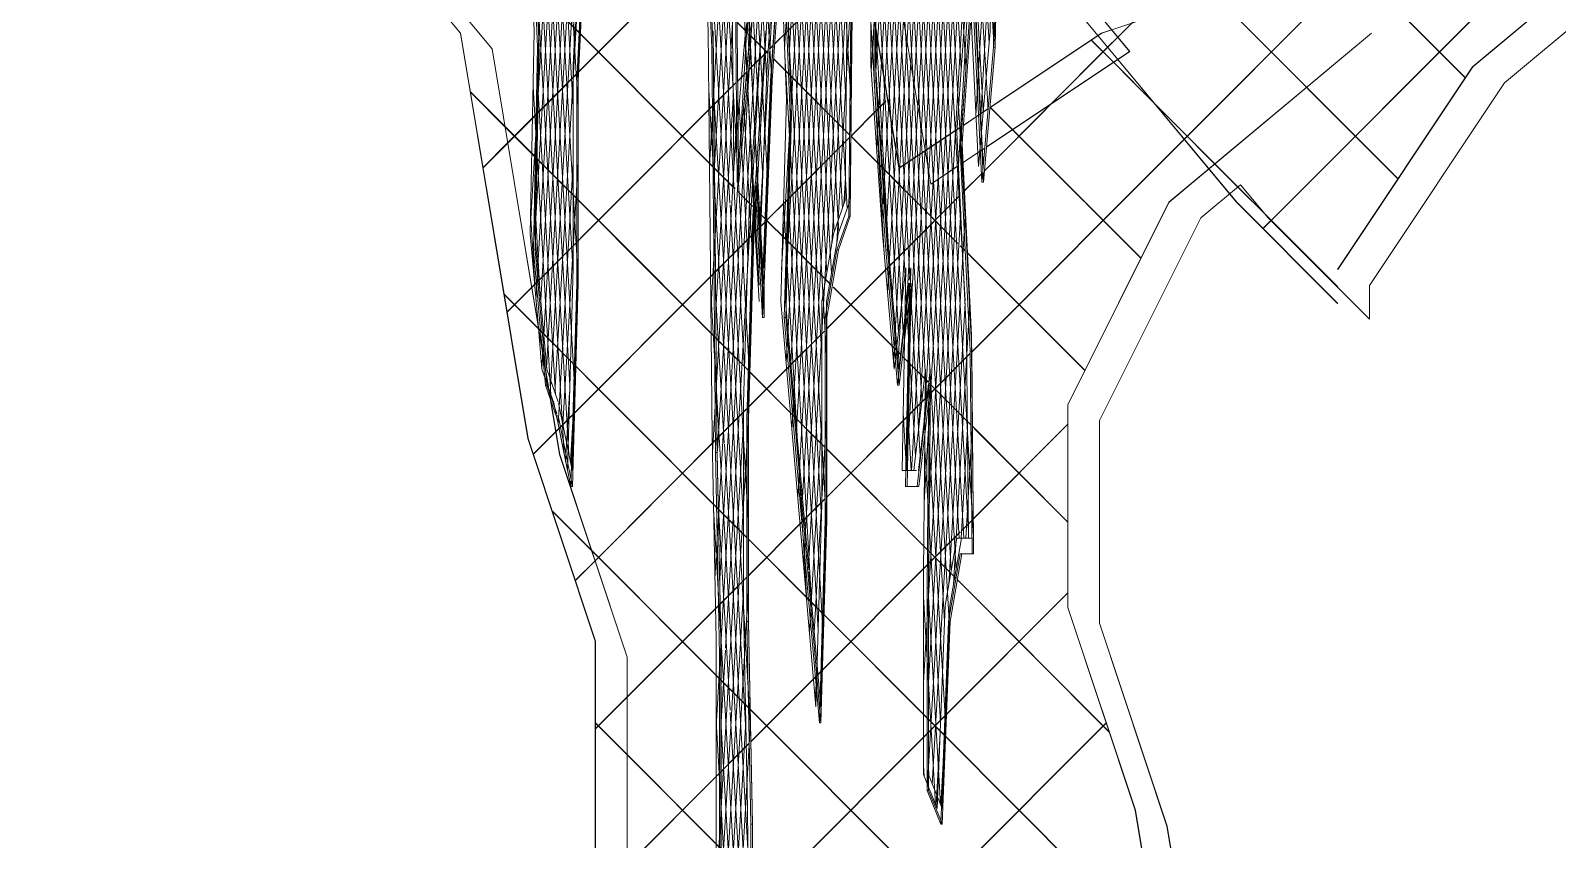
# Model space of a CAD drawing. Header units: millimetres. Extents: x -12186 to 152825, y -4386 to 9463.
# Drawn here: x 59089 to 59799, y 1817 to 2194 of the extents above; entities that cross this region are included whole.
import ezdxf

# ---------------------------------------------------------------- set-up
doc = ezdxf.new("R2010")
doc.units = ezdxf.units.MM
doc.layers.add('G-IMPT', color=8, linetype='Continuous', lineweight=5)
doc.layers.add('L-PLNT', color=71, linetype='Continuous', lineweight=5)

# ---------------------------------------------------------------- blocks, each defined once
blk = doc.blocks.new('SVA_Shades of Green Tree - Australian_Tree_based_on_Leopard_Tree_2901-V312-Section B-B')
at = {"layer": 'G-IMPT'}
for p, q in [((11827.1, 2100.86), (11885.77, 3113.95)), ((11931.65, 2102.35), (11987.8, 3072.1)), ((11933.86, 2102.35), (11990.02, 3072.1)), ((12037.96, 2156.42), (11984.93, 3072.1)), ((12040.18, 2156.42), (11987.15, 3072.1)), ((12040.69, 2187.78), (11989.48, 3072.1)), ((12168.3, 2101.5), (13136.42, 3071.25)), ((12172.15, 2105.49), (13136.3, 3071.25)), ((12031.12, 1960.9), (11981.87, 2811.33)), ((12033.33, 1960.9), (11984.08, 2811.33)), ((11927.45, 2186.76), (11962.33, 2789.08)), ((11929.67, 2186.76), (11964.55, 2789.08)), ((12095.98, 2185.92), (12697.29, 2788.23)), ((12100.59, 2190.67), (12697.16, 2788.23)), ((12026.77, 1957.47), (11979.09, 2780.84)), ((12028.99, 1957.47), (11981.31, 2780.84)), ((11929.52, 2143.99), (11966.29, 2779.03)), ((11931.73, 2143.99), (11968.51, 2779.03)), ((12131.58, 2143.15), (12765.55, 2778.18)), ((12023.09, 1942.57), (11976.69, 2743.91)), ((12025.31, 1942.57), (11978.9, 2743.91)), ((11945.52, 2185.1), (11976.79, 2724.99)), ((11917.87, 2191.08), (11888.12, 2704.78)), ((11920.08, 2191.08), (11890.33, 2704.78)), ((11965.13, 2080.85), (11931.87, 2655.08)), ((11967.34, 2080.85), (11934.09, 2655.08)), ((11918.52, 2123.95), (11409.59, 2633.73)), ((11918.65, 2123.95), (11409.72, 2633.73)), ((11917.87, 2112.66), (11887.64, 2634.58)), ((11920.04, 2113.37), (11889.86, 2634.58)), ((11985.8, 2174.72), (12010.31, 2597.93)), ((11988.01, 2174.72), (12012.52, 2597.93)), ((11847.11, 2158.12), (11822.45, 2583.82)), ((11848.59, 2170.83), (11824.67, 2583.82)), ((11842.84, 1996.54), (11809.94, 2564.69)), ((11845.05, 1996.67), (11812.15, 2564.69)), ((11845.52, 2028.61), (11815.58, 2545.65)), ((11847.04, 2080.89), (11820.49, 2539.35)), ((11847.74, 2028.61), (11818.59, 2531.95)), ((11849.25, 2080.89), (11823.21, 2530.59)), ((11829.74, 2068.14), (11854.49, 2495.44)), ((11831.96, 2068.14), (11856.7, 2495.44)), ((11962.82, 2042.31), (11936.56, 2495.64)), ((11965.03, 2042.31), (11938.78, 2495.64)), ((11829.31, 2100.86), (11851.06, 2476.43)), ((11988.28, 2139.08), (12007.62, 2473.07)), ((11990.49, 2139.08), (12009.83, 2473.07)), ((11962.64, 1966.99), (11935.03, 2443.71)), ((11964.85, 1966.99), (11937.24, 2443.71)), ((11832.89, 2044), (11853.99, 2408.37)), ((11834.68, 2036.77), (11856.2, 2408.37)), ((11990.75, 2103.44), (12007.67, 2395.49)), ((11992.97, 2103.44), (12009.88, 2395.49)), ((12019.93, 1918.71), (11993.56, 2374.09)), ((12022.15, 1918.71), (11995.78, 2374.09)), ((12001.39, 2051.77), (12020.3, 2378.46)), ((12003.6, 2051.77), (12022.52, 2378.46)), ((12027.75, 2175.91), (12015.87, 2380.97)), ((12029.92, 2176.74), (12018.09, 2380.97)), ((11993.45, 2071.55), (12010.77, 2370.73)), ((11995.66, 2071.55), (12012.99, 2370.73)), ((11947.74, 2185.1), (11957.82, 2359.28)), ((12029.47, 2067.84), (12012.91, 2353.69)), ((12030.25, 2092.63), (12015.13, 2353.69)), ((12042.9, 2187.78), (12032.97, 2359.28)), ((11996.17, 2040.18), (12013.88, 2345.97)), ((11998.39, 2040.18), (12016.1, 2345.97)), ((11944.11, 2082.32), (11959.08, 2340.75)), ((11946.33, 2082.32), (11961.29, 2340.75)), ((12002.29, 1988.92), (12022.73, 2341.85)), ((12004.5, 1988.92), (12024.94, 2341.85)), ((11937.11, 2172.53), (11928.3, 2324.57)), ((11939.32, 2172.53), (11930.52, 2324.57)), ((12009.43, 2021.65), (11992.05, 2321.82)), ((12011.65, 2021.65), (11994.26, 2321.82)), ((12262.47, 2171.68), (12110.68, 2323.73)), ((12262.34, 2171.68), (12122.01, 2312.26)), ((11836.34, 2025.14), (11852.69, 2307.51)), ((11838.55, 2025.14), (11854.91, 2307.51)), ((12131.45, 2143.15), (12295.58, 2307.55)), ((12008.02, 2009.47), (12025, 2302.66)), ((12010.24, 2009.47), (12027.21, 2302.66)), ((12034.56, 2154.11), (12042.53, 2291.71)), ((11825.24, 2287.72), (11828.88, 2193.37)), ((11905.42, 2287.72), (11909.97, 2193.37)), ((12001.55, 2079.4), (11989.71, 2283.83)), ((12036.78, 2154.11), (12044.5, 2287.46)), ((12043.39, 2193.37), (12045.1, 2282.26)), ((12003.76, 2079.4), (11992.2, 2279.02)), ((11847.11, 2177.64), (11851.66, 2272)), ((11935.29, 2125.48), (11926.96, 2269.43)), ((11937.51, 2125.48), (11929.17, 2269.43)), ((11951.6, 1976.41), (11968.63, 2270.36)), ((11974.18, 2159.72), (11967.9, 2268.27)), ((11998.52, 2053.27), (11985.81, 2272.63)), ((12000.73, 2053.27), (11988.31, 2267.82)), ((12231.15, 2124.64), (12087.44, 2268.58)), ((11953.82, 1976.41), (11970.45, 2263.63)), ((11976.4, 2159.72), (11970.39, 2263.46)), ((11987.81, 2266.39), (11987.81, 2177.64)), ((11910.58, 2130.69), (11917.87, 2256.55)), ((11912.79, 2130.69), (11920.08, 2256.55)), ((11944.99, 2256.27), (11948.63, 2161.91)), ((11946.15, 2039.14), (11958.73, 2256.27)), ((11948.88, 2007.78), (11963.27, 2256.27)), ((11968.57, 2099.83), (11959.51, 2256.27)), ((11972.46, 2111.03), (11964.01, 2257.07)), ((12010.51, 1973.96), (12027.06, 2259.87)), ((12012.72, 1973.96), (12029.28, 2259.87)), ((12231.02, 2124.64), (12101.09, 2254.78)), ((11939.52, 2177.64), (11944.41, 2247.9)), ((11948.37, 2039.14), (11960.61, 2250.55)), ((11951.09, 2007.78), (11965.06, 2248.88)), ((11970.78, 2099.83), (11962.15, 2248.88)), ((11974.68, 2111.03), (11966.5, 2252.26)), ((11805.11, 2129.84), (11918.65, 2243.57)), ((11816.65, 2141.53), (11918.52, 2243.57)), ((11954.33, 1945.05), (11971.64, 2243.9)), ((11964.06, 2074.8), (11973.64, 2240.28)), ((11917.87, 2178.12), (11920.82, 2229.16)), ((11934.97, 2224.82), (11929.5, 2193.37)), ((12033.36, 2224.82), (12037.92, 2130.46)), ((11920.08, 2178.12), (11922.32, 2216.76)), ((11924.03, 2130.46), (11923.2, 2216.76)), ((11946.52, 2193.07), (11970.18, 2216.76)), ((11946.52, 2193.19), (11964.27, 2210.97)), ((11967.54, 2094.72), (11974.36, 2212.54)), ((12010.19, 1890.16), (12029.13, 2217.08)), ((12012.41, 1890.16), (12031.34, 2217.08)), ((12027.9, 2146.19), (12032.79, 2216.52)), ((11928.59, 2209.09), (11933.14, 2114.73)), ((11969.78, 2095.12), (11976.37, 2208.92)), ((11975.97, 2114.73), (11976.82, 2203.66)), ((11928.41, 2192.6), (11923.43, 2197.58)), ((11928.41, 2192.46), (11923.43, 2197.45)), ((11991.86, 2089.86), (11985.59, 2197.98)), ((11998.86, 2129.62), (11987.19, 2199.74)), ((11998.73, 2129.62), (11987.19, 2198.97)), ((11994.07, 2089.86), (11987.81, 2197.98)), ((11828.88, 2193.37), (11827.06, 2099.01)), ((11909.97, 2193.37), (11910.88, 2099.01)), ((11912.19, 2193.37), (11913.1, 2099.35)), ((11926.83, 2036.26), (11917.87, 2191.08)), ((11923.78, 2127.27), (11920.08, 2191.08)), ((11929.5, 2193.37), (11924.07, 2130.94)), ((11928.7, 2160.81), (11927, 2190.15)), ((11937.88, 2183.11), (11928.79, 2192.22)), ((11937.89, 2182.97), (11928.79, 2192.09)), ((11930.92, 2160.81), (11929.22, 2190.15)), ((11931.88, 2122.81), (11936.79, 2193.37)), ((11940.83, 2187.36), (11946.52, 2193.07)), ((11940.84, 2187.5), (11946.52, 2193.19)), ((12042.74, 2185.97), (12043.39, 2193.37)), ((12098.53, 2178.92), (12088.16, 2189.31)), ((12117.58, 2159.96), (12088.29, 2189.31)), ((12095.85, 2185.92), (12100.59, 2190.67)), ((11917.87, 2021.27), (11927.45, 2186.76)), ((11920.08, 2021.27), (11929.67, 2186.76)), ((11929.22, 2175.86), (11937.77, 2184.43)), ((11929.22, 2175.73), (11937.78, 2184.31)), ((11938.53, 2185.19), (11940.05, 2186.71)), ((11938.53, 2185.06), (11940.04, 2186.57)), ((11961.12, 1914.71), (11945.64, 2182.13)), ((11963.34, 1914.71), (11947.85, 2182.13)), ((12037.92, 2130.46), (12042.74, 2185.97)), ((12038.5, 2128.34), (12095.98, 2185.92)), ((12069.57, 2159.59), (12095.85, 2185.92)), ((11847.11, 2083.28), (11847.11, 2177.64)), ((11911.23, 2063.47), (11917.87, 2178.12)), ((11913.44, 2063.47), (11920.08, 2178.12)), ((11935.88, 2083.28), (11939.52, 2177.64)), ((11947.28, 2173.57), (11940.35, 2180.5)), ((11947.27, 2173.7), (11940.36, 2180.63)), ((11987.81, 2177.64), (11993.28, 2099.01)), ((12117.45, 2159.96), (12098.53, 2178.92)), ((12100.55, 2180.27), (12152.64, 2117.68)), ((11849.32, 2158.12), (11848.7, 2168.83)), ((11918.52, 2165.14), (11922.96, 2169.59)), ((11918.65, 2165.14), (11922.96, 2169.47)), ((11923.69, 2170.33), (11927.88, 2174.52)), ((11923.7, 2170.2), (11927.87, 2174.38)), ((11975.71, 2145.22), (11947.27, 2173.7)), ((11975.71, 2145.09), (11947.28, 2173.57)), ((11815.45, 2148.76), (11799.11, 2165.13)), ((11918.65, 2045.52), (11799.24, 2165.13)), ((11816.3, 2062.62), (11918.65, 2165.14)), ((11827.84, 2074.31), (11918.52, 2165.14)), ((11836.7, 2024.1), (11828.39, 2167.65)), ((11838.92, 2024.1), (11830.6, 2167.65)), ((11917.87, 2034.23), (11910.24, 2165.98)), ((11920.08, 2034.23), (11912.45, 2165.98)), ((11917.87, 2099.69), (11921.51, 2162.56)), ((11920.08, 2099.69), (11923.72, 2162.56)), ((11933.66, 2075.2), (11928.7, 2160.81)), ((11935.84, 2075.89), (11930.92, 2160.81)), ((11948.63, 2161.91), (11945.9, 2067.55)), ((11988.15, 2156.46), (11992.66, 2160.98)), ((11988.16, 2156.34), (11992.66, 2160.85)), ((11928.35, 2088.54), (11924.28, 2158.79)), ((11930.56, 2088.54), (11926.5, 2158.63)), ((11976.44, 2144.74), (11988.15, 2156.46)), ((11976.44, 2144.61), (11988.16, 2156.34)), ((12035.79, 2154.35), (12028.77, 2149.67)), ((12035.79, 2154.27), (12028.77, 2149.58)), ((12040.28, 2157.35), (12035.79, 2154.35)), ((12040.27, 2157.26), (12035.79, 2154.27)), ((12038.51, 2128.48), (12069.57, 2159.59)), ((12051.54, 2147.56), (12041.17, 2157.94)), ((12111.43, 2087.69), (12041.3, 2157.94)), ((12156.47, 2120.88), (12117.45, 2159.96)), ((12203.05, 2074.35), (12117.58, 2159.96)), ((11918.52, 2045.52), (11815.45, 2148.76)), ((12027.53, 2148.75), (11998.86, 2129.62)), ((12027.54, 2148.84), (12010.99, 2137.8)), ((12084.96, 2114.08), (12051.54, 2147.56)), ((11804.98, 2129.84), (11816.65, 2141.53)), ((11917.87, 1942.84), (11929.52, 2143.99)), ((11920.08, 1942.84), (11931.73, 2143.99)), ((11946.87, 2115.11), (11975.7, 2143.99)), ((11946.87, 2114.98), (11975.7, 2143.86)), ((11989.92, 2130.98), (11976.44, 2144.48)), ((11989.93, 2130.85), (11976.44, 2144.36)), ((12028.16, 2140.82), (12027.9, 2146.19)), ((12032.58, 2043.98), (12131.58, 2143.15)), ((12032.58, 2044.11), (12131.45, 2143.15)), ((11840.02, 2010.37), (11847.11, 2132.65)), ((11842.24, 2010.37), (11849.32, 2132.65)), ((12010.99, 2137.8), (11998.73, 2129.62)), ((11924.02, 2123.07), (11923.78, 2127.27)), ((11973.14, 2112.97), (11973.85, 2125.32)), ((11975.41, 2113.95), (11976.07, 2125.32)), ((12026.18, 2094.66), (11989.92, 2130.98)), ((12000.69, 2120.07), (11989.93, 2130.85)), ((12028.98, 2118.93), (12037.11, 2127.07)), ((12028.98, 2118.81), (12037.11, 2126.95)), ((11922.38, 2120.08), (11918.52, 2123.95)), ((11922.41, 2120.18), (11918.65, 2123.95)), ((11930.59, 2111.99), (11923.58, 2119.01)), ((11930.59, 2111.86), (11923.59, 2118.87)), ((11929.05, 2036.26), (11924.02, 2123.07)), ((11931.32, 2114.73), (11931.82, 2121.91)), ((12026.18, 2094.53), (12001.26, 2119.5)), ((12169.74, 2107.59), (12156.47, 2120.88)), ((11926.37, 1965.78), (11917.87, 2112.66)), ((11928.59, 1965.78), (11920.08, 2112.66)), ((11928.59, 2020.37), (11931.32, 2114.73)), ((11933.19, 2113.92), (11935.88, 2067.55)), ((11937.13, 2105.36), (11946.87, 2115.11)), ((11937.13, 2105.23), (11946.87, 2114.98)), ((11955.81, 1928), (11945.03, 2114.12)), ((11958.03, 1928), (11947.25, 2114.12)), ((11970.5, 2099.01), (11975.97, 2114.73)), ((12003.12, 2093.03), (12026.73, 2116.68)), ((12003.12, 2092.9), (12026.73, 2116.55)), ((12111.31, 2087.69), (12085.87, 2113.17)), ((11829.34, 2072.83), (11827.25, 2108.83)), ((11831.55, 2072.83), (11829.47, 2108.83)), ((11936.42, 2106.14), (11932.77, 2109.8)), ((11933.05, 2101.27), (11936.37, 2104.59)), ((11933.06, 2101.15), (11936.36, 2104.46)), ((11936.42, 2106.02), (11933.57, 2108.87)), ((11946.32, 2096.1), (11937.13, 2105.3)), ((11946.32, 2096.22), (11937.14, 2105.43)), ((12012, 1842.93), (12027.45, 2109.65)), ((12014.22, 1842.93), (12029.53, 2107.4)), ((12029.53, 2107.4), (12029.66, 2109.65)), ((12168.17, 2101.5), (12171.9, 2105.24)), ((12202.92, 2074.35), (12171.2, 2106.13)), ((11827.06, 2099.01), (11830.7, 2057.15)), ((11910.88, 2099.01), (11911.8, 2004.65)), ((11911.94, 1997.3), (11917.87, 2099.69)), ((11913.1, 2099.01), (11914.01, 2004.99)), ((11914.2, 1998.13), (11920.08, 2099.69)), ((11918.52, 2086.72), (11930.45, 2098.67)), ((11918.65, 2086.72), (11930.45, 2098.53)), ((11931.21, 2099.43), (11933.05, 2101.27)), ((11931.21, 2099.29), (11933.06, 2101.15)), ((11969.9, 2095.56), (11970.5, 2099.01)), ((11993.28, 2099.01), (11998.74, 2036.1)), ((11963.97, 2078.55), (11946.32, 2096.22)), ((11959.53, 2082.86), (11946.32, 2096.1)), ((11965.03, 2067.55), (11969.78, 2094.89)), ((11993.38, 2083.27), (12002.7, 2092.6)), ((11993.39, 2083.16), (12002.7, 2092.48)), ((12029.57, 2091.26), (12027.28, 2093.56)), ((12029.58, 2091.13), (12027.28, 2093.43)), ((12031.68, 2067.84), (12030.25, 2092.63)), ((12085.33, 2035.41), (12030.35, 2090.49)), ((12085.2, 2035.41), (12030.36, 2090.35)), ((11828.54, 1996.45), (11918.65, 2086.72)), ((11839.03, 2007.09), (11918.52, 2086.72)), ((11844.37, 1988.92), (11847.11, 2083.28)), ((11965.15, 2055), (11993.38, 2083.27)), ((11965.15, 2054.87), (11993.39, 2083.16)), ((12003.54, 2077.54), (12004.21, 2083.28)), ((12004.21, 2083.28), (12004.07, 2075.89)), ((11963.97, 2078.42), (11960.66, 2081.73)), ((11967.07, 2075.44), (11964.5, 2078.02)), ((11967.05, 2075.33), (11964.5, 2077.89)), ((11998.74, 2036.1), (12003.39, 2076.18)), ((12004.07, 2075.89), (12004.04, 2074.24)), ((11831.12, 2054.64), (11814.77, 2071.01)), ((11918.65, 1967.09), (11814.9, 2071.01)), ((11816.17, 2062.62), (11827.77, 2074.24)), ((11917.87, 1955.8), (11911.15, 2071.85)), ((11917.43, 2001.61), (11913.36, 2071.85)), ((11956.54, 1945.05), (11964.03, 2074.24)), ((11996.65, 2045.69), (11968.14, 2074.24)), ((11996.64, 2045.83), (11968.27, 2074.24)), ((12006.4, 1995.52), (12001.83, 2074.55)), ((12004.01, 2073.18), (12002.39, 1988.92)), ((12004.06, 2074.24), (12004.04, 2074.55)), ((12008.62, 1995.52), (12004.12, 2073.12)), ((11945.9, 2067.55), (11951.37, 2004.65)), ((11965.03, 1973.2), (11965.03, 2067.55)), ((12021.92, 1935.83), (12029.51, 2066.88)), ((12024.14, 1935.83), (12031.6, 2064.63)), ((12031.6, 2064.63), (12031.73, 2066.88)), ((11918.52, 1967.09), (11831.12, 2054.64)), ((11947.28, 2037.1), (11964, 2053.84)), ((11947.29, 2036.98), (11963.99, 2053.71)), ((11832.47, 2036.77), (11832.89, 2044)), ((11928.62, 2035.4), (11918.52, 2045.52)), ((11928.62, 2035.53), (11918.65, 2045.52)), ((11999.75, 2042.71), (11996.64, 2045.83)), ((11999.73, 2042.6), (11996.65, 2045.69)), ((12002.89, 2039.44), (12000.39, 2041.93)), ((12002.89, 2039.56), (12000.41, 2042.05)), ((12013.05, 2024.54), (12031.78, 2043.31)), ((12013.06, 2024.42), (12031.77, 2043.17)), ((12033.36, 1957.47), (12032.53, 2044.43)), ((11927.49, 1868), (11917.87, 2034.23)), ((11929.67, 1868.64), (11920.08, 2034.23)), ((11928.87, 2018.66), (11947.28, 2037.1)), ((11928.87, 2018.52), (11947.29, 2036.98)), ((11949.22, 2014.76), (11929.33, 2034.68)), ((11949.21, 2014.9), (11929.34, 2034.81)), ((12012.45, 2029.98), (12002.89, 2039.56)), ((12012.49, 2029.82), (12002.89, 2039.44)), ((12012.63, 2030.13), (12013.32, 2036.1)), ((12013.32, 2036.1), (12013.25, 2028.71)), ((11835.74, 2026.86), (11838, 2020.37)), ((12007.85, 1988.92), (12012.55, 2029.47)), ((12013.23, 2026.92), (12012.41, 1941.74)), ((12032.17, 2010.11), (12012.81, 2029.5)), ((12032.16, 2010.24), (12012.82, 2029.61)), ((12013.25, 2028.71), (12013.23, 2026.92)), ((11838, 2020.37), (11844.37, 1988.92)), ((11843.56, 1992.94), (11845.42, 2025.15)), ((11845.77, 1992.94), (11847.64, 2025.15)), ((11913.07, 1938.48), (11917.87, 2021.27)), ((11915.29, 1938.48), (11920.08, 2021.27)), ((11928.59, 1926.02), (11928.59, 2020.37)), ((12002.39, 2013.87), (12012.11, 2023.61)), ((12002.39, 2013.74), (12012.09, 2023.46)), ((11918.52, 2008.29), (11927.78, 2017.56)), ((11918.65, 2008.29), (11927.78, 2017.44)), ((11964.41, 1999.68), (11949.21, 2014.9)), ((11960.09, 2003.87), (11949.22, 2014.76)), ((11957.06, 1913.69), (11962.82, 2013.18)), ((11959.27, 1913.69), (11965.03, 2013.18)), ((11965.15, 1976.57), (12002.39, 2013.87)), ((11965.15, 1976.44), (12002.39, 2013.74)), ((12002.24, 1988.92), (12000.69, 2015.74)), ((12004.46, 1988.92), (12002.91, 2015.74)), ((11828.41, 1996.45), (11839.03, 2007.09)), ((11848.12, 1937.64), (11918.65, 2008.29)), ((11857.28, 1946.94), (11918.52, 2008.29)), ((11911.8, 2004.65), (11913.62, 1910.29)), ((11917.87, 1864.41), (11926.37, 2011.29)), ((11920.08, 1864.41), (11928.59, 2011.29)), ((11951.37, 2004.65), (11956.75, 1942.65)), ((12027.72, 1957.47), (12030.66, 2008.27)), ((12029.93, 1957.47), (12032.87, 2008.27)), ((12077.4, 1964.93), (12032.91, 2009.49)), ((12033.33, 1966.3), (12077.4, 2010.44)), ((12033.33, 1966.43), (12077.27, 2010.44)), ((12077.27, 1964.93), (12033.79, 2008.49)), ((11920.08, 1955.8), (11917.45, 2001.21)), ((11964.41, 1999.55), (11960.7, 2003.26)), ((12011.96, 1952.05), (11965.15, 1998.94)), ((12011.96, 1951.92), (11965.15, 1998.81)), ((12018.12, 1871.66), (12010.75, 1998.94)), ((12020.33, 1871.66), (12012.96, 1998.94)), ((12002.39, 1988.92), (12006.95, 1988.92)), ((11855.75, 1951.54), (11837.16, 1970.15)), ((11918.65, 1888.66), (11837.29, 1970.15)), ((11917.87, 1877.37), (11912.45, 1971)), ((11920.08, 1877.37), (11914.66, 1971)), ((11953.55, 1964.95), (11964.41, 1975.83)), ((11953.56, 1964.83), (11964.41, 1975.7)), ((11962.3, 1878.84), (11965.03, 1973.2)), ((11927.97, 1957.63), (11918.52, 1967.09)), ((11927.97, 1957.75), (11918.65, 1967.09)), ((11928.71, 1940.06), (11953.55, 1964.95)), ((11928.71, 1939.93), (11953.56, 1964.83)), ((12027.79, 1960.76), (12032.6, 1965.57)), ((12027.8, 1960.9), (12032.59, 1965.7)), ((11928.82, 1766.61), (11917.87, 1955.8)), ((11931.04, 1766.61), (11920.08, 1955.8)), ((11956.68, 1929), (11928.71, 1957.01)), ((11956.69, 1928.86), (11928.71, 1956.89)), ((12011.89, 1944.96), (12027.28, 1960.37)), ((12011.89, 1944.83), (12027.28, 1960.24)), ((12022.43, 1926.02), (12027.9, 1957.47)), ((12027.9, 1957.47), (12032.67, 1957.47)), ((11918.52, 1888.66), (11855.75, 1951.54)), ((12025.3, 1938.69), (12011.96, 1952.05)), ((12025.28, 1938.58), (12011.96, 1951.92)), ((11847.99, 1937.64), (11857.28, 1946.94)), ((11913.62, 1869.45), (11917.87, 1942.84)), ((11917.97, 1906.29), (11920.08, 1942.84)), ((11956.83, 1941.74), (11962.3, 1878.84)), ((11963.13, 1896.12), (12011.89, 1944.96)), ((11963.13, 1895.98), (12011.89, 1944.83)), ((12012.41, 1941.74), (12012.41, 1847.38)), ((11918.52, 1929.86), (11927.97, 1939.32)), ((11918.65, 1929.86), (11927.97, 1939.19)), ((12096.58, 1867.16), (12025.91, 1937.95)), ((12096.71, 1867.16), (12025.93, 1938.06)), ((11857.5, 1868.61), (11918.65, 1929.86)), ((11872.22, 1883.49), (11918.52, 1929.86)), ((11917.87, 1785.98), (11926.37, 1932.86)), ((11920.08, 1785.98), (11928.59, 1932.86)), ((11963.16, 1922.5), (11956.68, 1929)), ((11963.15, 1922.38), (11956.69, 1928.86)), ((12015.78, 1833.61), (12010.19, 1930.05)), ((12017.99, 1833.61), (12012.41, 1930.05)), ((12020.88, 1875.41), (12077.4, 1932.02)), ((12020.89, 1875.54), (12077.27, 1932.02)), ((11930.41, 1831.66), (11928.59, 1926.02)), ((12011.79, 1873.66), (11963.87, 1921.66)), ((12011.79, 1873.79), (11963.88, 1921.79)), ((12018.79, 1831.66), (12022.43, 1926.02)), ((11913.62, 1910.29), (11913.62, 1438.5)), ((11915.83, 1869.45), (11917.91, 1905.32)), ((11929.79, 1862.72), (11959.82, 1892.8)), ((11929.79, 1862.59), (11959.83, 1892.68)), ((11959.78, 1882.32), (11960.59, 1896.28)), ((11959.82, 1892.8), (11962.37, 1895.36)), ((11959.83, 1892.68), (11962.37, 1895.22)), ((11962, 1882.32), (11962.8, 1896.28)), ((11928.74, 1878.42), (11918.52, 1888.66)), ((11928.74, 1878.55), (11918.65, 1888.66)), ((11857.37, 1868.61), (11872.22, 1883.49)), ((11928.66, 1691.01), (11917.87, 1877.37)), ((12116.81, 1690.17), (11929.49, 1877.8)), ((12116.68, 1690.17), (11929.5, 1877.67)), ((11872.22, 1856.61), (11857.37, 1871.48)), ((11918.65, 1810.23), (11857.5, 1871.48)), ((11917.87, 1798.94), (11913.62, 1872.32)), ((11920.08, 1798.94), (11915.83, 1872.32)), ((11917.87, 1707.55), (11927.41, 1872.33)), ((11920.08, 1707.55), (11929.61, 1872.02)), ((11930.87, 1691.01), (11920.14, 1876.29)), ((11931.22, 1707.17), (12095.27, 1871.49)), ((11931.22, 1707.3), (12095.14, 1871.49)), ((12011.79, 1866.43), (12020.12, 1874.77)), ((12011.79, 1866.3), (12020.11, 1874.64)), ((12019.77, 1865.8), (12011.79, 1873.79)), ((12019.77, 1865.67), (12011.79, 1873.66)), ((11913.62, 1791.03), (11917.87, 1864.41)), ((11915.83, 1791.03), (11920.08, 1864.41)), ((11930.9, 1785.41), (12011.79, 1866.43)), ((11930.9, 1785.28), (12011.79, 1866.3)), ((12015.98, 1833.13), (12017.94, 1867.02)), ((12018.19, 1833.13), (12020.15, 1867.02)), ((12119.64, 1765.76), (12020.48, 1865.08)), ((12119.51, 1765.76), (12020.48, 1864.96)), ((11918.52, 1810.23), (11872.22, 1856.61)), ((11919.71, 1852.63), (11929.06, 1861.99)), ((11919.72, 1852.51), (11929.06, 1861.86)), ((11857.5, 1790.18), (11918.65, 1851.43)), ((11872.22, 1805.06), (11919.18, 1852.09)), ((12010.48, 1846.68), (12010.19, 1851.62)), ((12012.7, 1846.68), (12012.41, 1851.62)), ((12012.41, 1847.38), (12018.48, 1832.41)), ((11930.48, 1824.26), (11930.41, 1831.66)), ((11931.32, 1737.3), (11930.48, 1824.26))]:
    blk.add_line(p, q, dxfattribs=at)
at = {"layer": 'G-IMPT', "flags": 128}
for points in [[(11933.66, 2083.28), (11937.31, 2177.64), (11942.77, 2256.27), (11946.42, 2161.91), (11943.68, 2067.55), (11949.15, 2004.65), (11954.62, 1941.74), (11960.08, 1878.84), (11962.82, 1973.2), (11962.82, 2067.55), (11968.28, 2099.01), (11973.75, 2114.73), (11974.66, 2209.09)], [(11985.59, 2272), (11985.59, 2177.64), (11991.06, 2099.01), (11996.53, 2036.1), (12001.99, 2083.28), (12000.17, 1988.92), (12005.64, 1988.92), (12011.11, 2036.1), (12010.19, 1941.74), (12010.19, 1847.38), (12016.57, 1831.66), (12020.22, 1926.02), (12025.68, 1957.47), (12031.15, 1957.47), (12030.24, 2051.83), (12025.68, 2146.19), (12031.15, 2224.82), (12035.71, 2130.46), (12041.17, 2193.37), (12042.99, 2287.72)], [(12203.05, 2082.44), (12265.88, 2176.79), (12360.12, 2255.43), (12422.94, 2161.07), (12375.82, 2066.71), (12470.06, 2003.8), (12564.3, 1940.9), (12658.54, 1877.99), (12705.66, 1972.35), (12705.66, 2066.71), (12799.9, 2098.16), (12894.14, 2113.89), (12909.85, 2208.25), (12815.61, 2271.15), (12721.37, 2255.43), (12627.13, 2255.43), (12642.84, 2349.79), (12737.08, 2396.96), (12831.31, 2412.69), (12894.14, 2507.05), (12988.38, 2554.23)], [(11917.87, 2399.55), (11922.73, 2413.53), (11933.66, 2570.8), (11937.31, 2476.44), (11931.84, 2397.81), (11927.28, 2303.45), (11926.37, 2209.09), (11930.93, 2114.73), (11933.66, 2067.55)], [(12035.55, 2430.19), (12203.05, 2569.95), (12265.88, 2475.6), (12171.64, 2396.96), (12093.1, 2302.61), (12077.4, 2208.25), (12155.93, 2113.89), (12203.05, 2066.71)], [(12211.39, 2557.24), (12265.75, 2475.6), (12171.51, 2396.96), (12092.97, 2302.61), (12077.27, 2208.25), (12100.55, 2180.27)], [(11244.94, 2444.14), (11339.18, 2444.14), (11433.42, 2428.42), (11527.66, 2412.69), (11621.9, 2381.24), (11716.14, 2286.88), (11794.68, 2192.52), (11810.38, 2098.16), (11826.09, 2003.8), (11857.5, 1909.45), (11857.5, 1437.65), (11841.8, 1343.29), (11810.38, 1248.94), (11810.38, 1060.22), (11841.8, 965.86), (11841.8, 831)], [(11932.75, 2224.82), (11927.28, 2193.37), (11921.82, 2130.46), (11920.91, 2224.82), (11919.08, 2319.18), (11917.87, 2382.2)], [(11625.43, 2377.58), (11716.01, 2286.88), (11794.55, 2192.52), (11810.25, 2098.16), (11825.96, 2003.8), (11857.37, 1909.45), (11857.37, 1437.65), (11841.67, 1343.29), (11810.25, 1248.94), (11810.25, 1060.22), (11841.67, 965.86), (11841.67, 831)], [(11840.21, 2020.37), (11846.59, 1988.92), (11849.32, 2083.28), (11849.32, 2177.64), (11853.88, 2272), (11856.4, 2358.96)], [(11827.45, 2287.72), (11831.1, 2193.37), (11829.28, 2099.01), (11834.74, 2036.1), (11840.05, 2020.85)], [(12202.92, 2082.44), (12265.75, 2176.79), (12359.99, 2255.43), (12368.46, 2242.71)], [(12187.34, 2223.97), (12093.1, 2192.52), (12041.06, 2157.78)], [(11925.46, 831), (11925.46, 1344.14), (11928.2, 1438.5), (11928.2, 1642.94), (11929.11, 1737.3), (11928.2, 1831.66), (11926.37, 1926.02), (11926.37, 2020.37), (11929.11, 2114.73), (11934.57, 2193.37)], [(12097.73, 2194.11), (12092.97, 2192.52), (12041.06, 2157.87)], [(12061.56, 1343.29), (12108.68, 1437.65), (12108.68, 1642.1), (12124.39, 1736.46), (12108.68, 1830.81), (12077.27, 1925.17), (12077.27, 2019.53), (12124.39, 2113.89), (12218.63, 2192.52)], [(12061.69, 831), (12061.69, 1343.29), (12108.81, 1437.65), (12108.81, 1642.1), (12124.52, 1736.46), (12108.81, 1830.81), (12077.4, 1925.17), (12077.4, 2019.53), (12124.52, 2113.89), (12218.76, 2192.52)], [(12032.53, 2044.43), (12032.45, 2051.83), (12028.16, 2140.82)], [(12152.64, 2117.68), (12155.8, 2113.89), (12202.92, 2066.71)], [(11830.7, 2057.15), (11832.53, 2036.1), (11835.74, 2026.86)], [(11914.01, 2004.65), (11915.83, 1910.29), (11915.83, 1438.5), (11915.76, 1431.1)]]:
    blk.add_lwpolyline(points, dxfattribs=at)
at = {"layer": 'L-PLNT'}
for p, q in [((11809.35, 2185.13), (11730.82, 2279.49)), ((11730.86, 2279.49), (11809.4, 2185.13)), ((11826.83, 2280.33), (11830.48, 2185.97)), ((11831.22, 2185.97), (11827.59, 2279.88)), ((11907.01, 2280.33), (11911.57, 2185.97)), ((11912.31, 2185.97), (11907.75, 2280.33)), ((12042.77, 2185.97), (12044.59, 2280.33)), ((12045.33, 2280.33), (12043.51, 2185.97)), ((11848.7, 2170.24), (11853.26, 2264.6)), ((11853.99, 2264.6), (11849.44, 2170.24)), ((11987.19, 2264.6), (11987.19, 2170.24)), ((11987.93, 2170.24), (11987.93, 2264.6)), ((11938.9, 2170.24), (11944.37, 2248.88)), ((11944.37, 2248.88), (11948.01, 2154.52)), ((11948.75, 2154.52), (11945.11, 2248.88)), ((12280.6, 2169.4), (12374.84, 2248.03)), ((12374.79, 2248.03), (12280.6, 2169.44)), ((11944.63, 2242.05), (11939.64, 2170.24)), ((11923.41, 2123.07), (11922.5, 2217.42)), ((11923.24, 2217.42), (11924.08, 2130.71)), ((11997.83, 2216.58), (12013.54, 2122.22)), ((12013.58, 2122.22), (11997.88, 2216.58)), ((12032.75, 2217.42), (12037.3, 2123.07)), ((12038.04, 2123.07), (12033.48, 2217.42)), ((11927.97, 2201.7), (11928.78, 2184.85)), ((11929.52, 2184.85), (11928.71, 2201.7)), ((11975.35, 2107.34), (11976.26, 2201.7)), ((11976.99, 2201.7), (11976.08, 2107.34)), ((12027.28, 2138.79), (12031.33, 2197.07)), ((12032.07, 2197.07), (12028.02, 2138.79)), ((12106.1, 2184), (12092.07, 2200.85)), ((12092.12, 2200.85), (12106.14, 2184)), ((11825.06, 2090.77), (11809.35, 2185.13)), ((11809.35, 2185.13), (11809.4, 2185.13)), ((11809.4, 2185.13), (11825.1, 2090.77)), ((11830.48, 2185.97), (11828.66, 2091.61)), ((11829.39, 2091.61), (11831.21, 2185.34)), ((11830.48, 2185.97), (11831.22, 2185.97)), ((11911.57, 2185.97), (11912.48, 2091.61)), ((11911.57, 2185.97), (11912.31, 2185.97)), ((11913.22, 2091.61), (11912.31, 2185.97)), ((11928.78, 2184.85), (11923.41, 2123.07)), ((11928.78, 2184.85), (11929.52, 2184.85)), ((11929.04, 2179.39), (11929.44, 2183.9)), ((12037.3, 2123.07), (12042.77, 2185.97)), ((12043.51, 2185.97), (12038.04, 2123.07)), ((12106.14, 2184), (12039.47, 2139.5)), ((12039.47, 2139.53), (12106.1, 2184)), ((12042.77, 2185.97), (12043.51, 2185.97)), ((12106.1, 2184), (12106.14, 2184)), ((11924.15, 2123.07), (11928.94, 2178.24)), ((11848.7, 2075.89), (11848.7, 2170.24)), ((11848.7, 2170.24), (11849.44, 2170.24)), ((11849.44, 2170.24), (11849.44, 2075.89)), ((11935.26, 2075.89), (11938.9, 2170.24)), ((11939.64, 2170.24), (11935.99, 2075.89)), ((11938.9, 2170.24), (11939.64, 2170.24)), ((11987.19, 2170.24), (11992.66, 2091.61)), ((11987.19, 2170.24), (11987.93, 2170.24)), ((11993.39, 2091.61), (11987.93, 2170.24)), ((12280.55, 2169.4), (12217.73, 2075.04)), ((12217.77, 2075.04), (12280.6, 2169.4)), ((12280.55, 2169.4), (12280.6, 2169.4)), ((11948.01, 2154.52), (11945.28, 2060.16)), ((11946.02, 2060.16), (11948.75, 2154.52)), ((11948.01, 2154.52), (11948.75, 2154.52)), ((12031.83, 2044.43), (12027.28, 2138.79)), ((12027.28, 2138.79), (12028.02, 2138.79)), ((12028.02, 2138.79), (12032.57, 2044.43)), ((12028.34, 2132.1), (12036.6, 2137.61)), ((12036.6, 2137.58), (12028.34, 2132.07)), ((12036.6, 2137.61), (12038.69, 2139.01)), ((12038.68, 2138.98), (12036.6, 2137.58)), ((11924.08, 2130.71), (11924.15, 2123.07)), ((12013.58, 2122.25), (12026.2, 2130.67)), ((12026.2, 2130.64), (12013.58, 2122.22)), ((11923.41, 2123.07), (11924.15, 2123.07)), ((11930.7, 2107.34), (11931.78, 2122.81)), ((11931.78, 2122.81), (11932.52, 2107.34)), ((11931.78, 2122.81), (11932.51, 2122.81)), ((11932.51, 2122.81), (11932.08, 2116.54)), ((11933.26, 2107.34), (11932.51, 2122.81)), ((12013.54, 2122.22), (12013.58, 2122.22)), ((12037.3, 2123.07), (12038.04, 2123.07)), ((12139.24, 2106.49), (12157.78, 2121.96)), ((12157.73, 2121.96), (12139.24, 2106.53)), ((12170.61, 2106.49), (12157.73, 2121.96)), ((12157.73, 2121.96), (12157.78, 2121.96)), ((12157.78, 2121.96), (12170.65, 2106.49)), ((11932.08, 2116.54), (11931.44, 2107.34)), ((11927.97, 2012.98), (11930.7, 2107.34)), ((11931.44, 2107.34), (11928.71, 2012.98)), ((11930.7, 2107.34), (11931.44, 2107.34)), ((11932.52, 2107.34), (11935.26, 2060.16)), ((11932.52, 2107.34), (11933.26, 2107.34)), ((11935.99, 2060.16), (11933.26, 2107.34)), ((11969.88, 2091.61), (11975.35, 2107.34)), ((11976.08, 2107.34), (11970.62, 2091.61)), ((11975.35, 2107.34), (11976.08, 2107.34)), ((12139.19, 2106.49), (12092.07, 2012.14)), ((12092.12, 2012.14), (12139.24, 2106.49)), ((12139.19, 2106.49), (12139.24, 2106.49)), ((12217.73, 2059.32), (12170.61, 2106.49)), ((12170.61, 2106.49), (12170.65, 2106.49)), ((12170.65, 2106.49), (12217.77, 2059.32)), ((11840.77, 1996.41), (11825.06, 2090.77)), ((11825.1, 2090.77), (11840.81, 1996.41)), ((11828.66, 2091.61), (11829.39, 2091.61)), ((11828.68, 2091.36), (11832.69, 2045.18)), ((11834.24, 2035.9), (11829.41, 2091.49)), ((11912.48, 2091.61), (11913.39, 1997.25)), ((11914.12, 1998.04), (11913.22, 2091.61)), ((11964.41, 2060.16), (11969.88, 2091.61)), ((11970.62, 2091.61), (11965.15, 2060.16)), ((11969.88, 2091.61), (11970.62, 2091.61)), ((11992.66, 2091.61), (11998.12, 2028.71)), ((11992.66, 2091.61), (11993.39, 2091.61)), ((11998.86, 2028.71), (11993.39, 2091.61)), ((11845.97, 1981.53), (11848.7, 2075.89)), ((11849.44, 2075.89), (11846.71, 1981.53)), ((11848.7, 2075.89), (11849.44, 2075.89)), ((11935.26, 2060.16), (11935.26, 2075.89)), ((11935.26, 2075.89), (11935.99, 2075.89)), ((11935.99, 2075.89), (11935.99, 2060.16)), ((11998.12, 2028.71), (12003.59, 2075.89)), ((12003.59, 2075.89), (12001.77, 1981.53)), ((12002.51, 1981.53), (12004.33, 2075.89)), ((12003.59, 2075.89), (12004.33, 2075.89)), ((12004.33, 2075.89), (12004.14, 2074.24)), ((12004.05, 2073.5), (12003.44, 2068.24)), ((12217.73, 2075.04), (12217.73, 2059.32)), ((12217.73, 2075.04), (12217.77, 2075.04)), ((12217.77, 2059.32), (12217.77, 2075.04)), ((12003.44, 2068.24), (11998.86, 2028.71)), ((11935.26, 2060.16), (11935.99, 2060.16)), ((11945.28, 2060.16), (11950.75, 1997.25)), ((11945.28, 2060.16), (11946.02, 2060.16)), ((11951.48, 1997.25), (11946.02, 2060.16)), ((11964.41, 1965.8), (11964.41, 2060.16)), ((11964.41, 2060.16), (11965.15, 2060.16)), ((11965.15, 2060.16), (11965.15, 1965.8)), ((12217.73, 2059.32), (12217.77, 2059.32)), ((11832.69, 2045.18), (11834.12, 2028.71)), ((12032.75, 1950.07), (12031.83, 2044.43)), ((12031.83, 2044.43), (12032.57, 2044.43)), ((12032.57, 2044.43), (12033.48, 1950.07)), ((11834.86, 2028.71), (11834.24, 2035.9)), ((11834.12, 2028.71), (11836.64, 2021.47)), ((11834.12, 2028.71), (11834.86, 2028.71)), ((11835.96, 2025.55), (11834.86, 2028.71)), ((11998.12, 2028.71), (11998.86, 2028.71)), ((12007.23, 1981.53), (12012.7, 2028.71)), ((12012.7, 2028.71), (12011.79, 1934.35)), ((12012.53, 1934.35), (12013.44, 2028.71)), ((12013.44, 2028.71), (12012.63, 2021.76)), ((12012.7, 2028.71), (12013.44, 2028.71)), ((11839.46, 2015.48), (11835.96, 2025.55)), ((11836.64, 2021.47), (11839.59, 2012.98)), ((12012.63, 2021.76), (12007.97, 1981.53)), ((11839.59, 2012.98), (11845.97, 1981.53)), ((11839.59, 2012.98), (11840.33, 2012.98)), ((11840.33, 2012.98), (11839.81, 2014.48)), ((11846.71, 1981.53), (11840.33, 2012.98)), ((11927.97, 1918.62), (11927.97, 2012.98)), ((11927.97, 2012.98), (11928.71, 2012.98)), ((11928.71, 2012.98), (11928.71, 1918.62)), ((12092.07, 2012.14), (12092.07, 1917.78)), ((12092.07, 2012.14), (12092.12, 2012.14)), ((12092.12, 1917.78), (12092.12, 2012.14)), ((11872.18, 1902.05), (11840.77, 1996.41)), ((11840.77, 1996.41), (11840.81, 1996.41)), ((11840.81, 1996.41), (11872.22, 1902.05)), ((11913.39, 1997.25), (11915.21, 1902.9)), ((11913.39, 1997.25), (11914.13, 1997.25)), ((11915.93, 1903.78), (11914.13, 1997.25)), ((11950.75, 1997.25), (11956.21, 1934.35)), ((11956.95, 1934.35), (11951.48, 1997.25)), ((11845.97, 1981.53), (11846.71, 1981.53)), ((12001.77, 1981.53), (12007.23, 1981.53)), ((12001.77, 1981.53), (12002.51, 1981.53)), ((12007.23, 1981.53), (12002.51, 1981.53)), ((12007.23, 1981.53), (12007.97, 1981.53)), ((11961.68, 1871.44), (11964.41, 1965.8)), ((11965.15, 1965.8), (11962.42, 1871.44)), ((11964.41, 1965.8), (11965.15, 1965.8)), ((12021.81, 1918.62), (12027.28, 1950.07)), ((12028.02, 1950.07), (12022.55, 1918.62)), ((12027.28, 1950.07), (12032.75, 1950.07)), ((12027.28, 1950.07), (12028.02, 1950.07)), ((12032.75, 1950.07), (12028.02, 1950.07)), ((12032.75, 1950.07), (12033.48, 1950.07)), ((11956.21, 1934.35), (11961.68, 1871.44)), ((11962.42, 1871.44), (11956.95, 1934.35)), ((12011.79, 1934.35), (12011.79, 1839.99)), ((12011.79, 1934.35), (12012.53, 1934.35)), ((12012.53, 1839.99), (12012.53, 1933.19)), ((11929.79, 1824.26), (11927.97, 1918.62)), ((11927.97, 1918.62), (11928.71, 1918.62)), ((11928.71, 1918.62), (11930.53, 1824.26)), ((12018.17, 1824.26), (12021.81, 1918.62)), ((12022.55, 1918.62), (12018.91, 1824.26)), ((12021.81, 1918.62), (12022.55, 1918.62)), ((12092.07, 1917.78), (12123.49, 1823.42)), ((12092.07, 1917.78), (12092.12, 1917.78)), ((12123.53, 1823.42), (12092.12, 1917.78)), ((11872.18, 1430.26), (11872.18, 1902.05)), ((11872.18, 1902.05), (11872.22, 1902.05)), ((11872.22, 1902.05), (11872.22, 1430.26)), ((11915.21, 1902.9), (11915.21, 1431.1)), ((11915.21, 1902.9), (11915.95, 1902.9)), ((11915.95, 1889.36), (11915.95, 1902.9)), ((11915.95, 1431.1), (11915.95, 1888.37)), ((11961.68, 1871.44), (11962.42, 1871.44)), ((12011.79, 1839.99), (12018.17, 1824.26)), ((12011.79, 1839.99), (12012.53, 1839.99)), ((12018.04, 1826.39), (12012.53, 1839.99)), ((11930.7, 1729.9), (11929.79, 1824.26)), ((11929.79, 1824.26), (11930.53, 1824.26)), ((11930.53, 1824.26), (11931.44, 1729.9)), ((12018.17, 1824.26), (12018.91, 1824.26)), ((12018.91, 1824.26), (12018.23, 1825.93)), ((12123.49, 1823.42), (12139.19, 1729.06)), ((12123.49, 1823.42), (12123.53, 1823.42)), ((12139.24, 1729.06), (12123.53, 1823.42))]:
    blk.add_line(p, q, dxfattribs=at)

msp = doc.modelspace()

# ---------------------------------------------------------------- block references
at = {"layer": 'L-PLNT'}
msp.add_blockref('SVA_Shades of Green Tree - Australian_Tree_based_on_Leopard_Tree_2901-V312-Section B-B', (47494.18, 0), dxfattribs=at)

doc.saveas('drawing.dxf')
